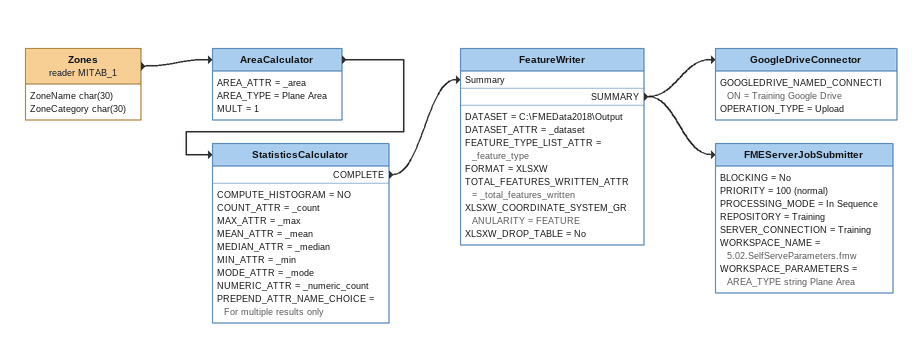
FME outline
Zones (reader MITAB_1)
    attributes: ZoneName char(30), ZoneCategory char(30)
    -> AreaCalculator
AreaCalculator
    AREA_ATTR = _area
    AREA_TYPE = Plane Area
    MULT = 1
    -> StatisticsCalculator
StatisticsCalculator
    COMPUTE_HISTOGRAM = NO
    COUNT_ATTR = _count
    MAX_ATTR = _max
    MEAN_ATTR = _mean
    MEDIAN_ATTR = _median
    MIN_ATTR = _min
    MODE_ATTR = _mode
    NUMERIC_ATTR = _numeric_count
    PREPEND_ATTR_NAME_CHOICE = For multiple results only
    COMPLETE -> FeatureWriter [Summary]
FeatureWriter
    DATASET = C:\FMEData2018\Output
    DATASET_ATTR = _dataset
    FEATURE_TYPE_LIST_ATTR = _feature_type
    FORMAT = XLSXW
    TOTAL_FEATURES_WRITTEN_ATTR = _total_features_written
    XLSXW_COORDINATE_SYSTEM_GRANULARITY = FEATURE
    XLSXW_DROP_TABLE = No
    SUMMARY -> GoogleDriveConnector
    SUMMARY -> FMEServerJobSubmitter
GoogleDriveConnector
    GOOGLEDRIVE_NAMED_CONNECTION = Training Google Drive
    OPERATION_TYPE = Upload
FMEServerJobSubmitter
    BLOCKING = No
    PRIORITY = 100 (normal)
    PROCESSING_MODE = In Sequence
    REPOSITORY = Training
    SERVER_CONNECTION = Training
    WORKSPACE_NAME = 5.02.SelfServeParameters.fmw
    WORKSPACE_PARAMETERS = AREA_TYPE string Plane Area
